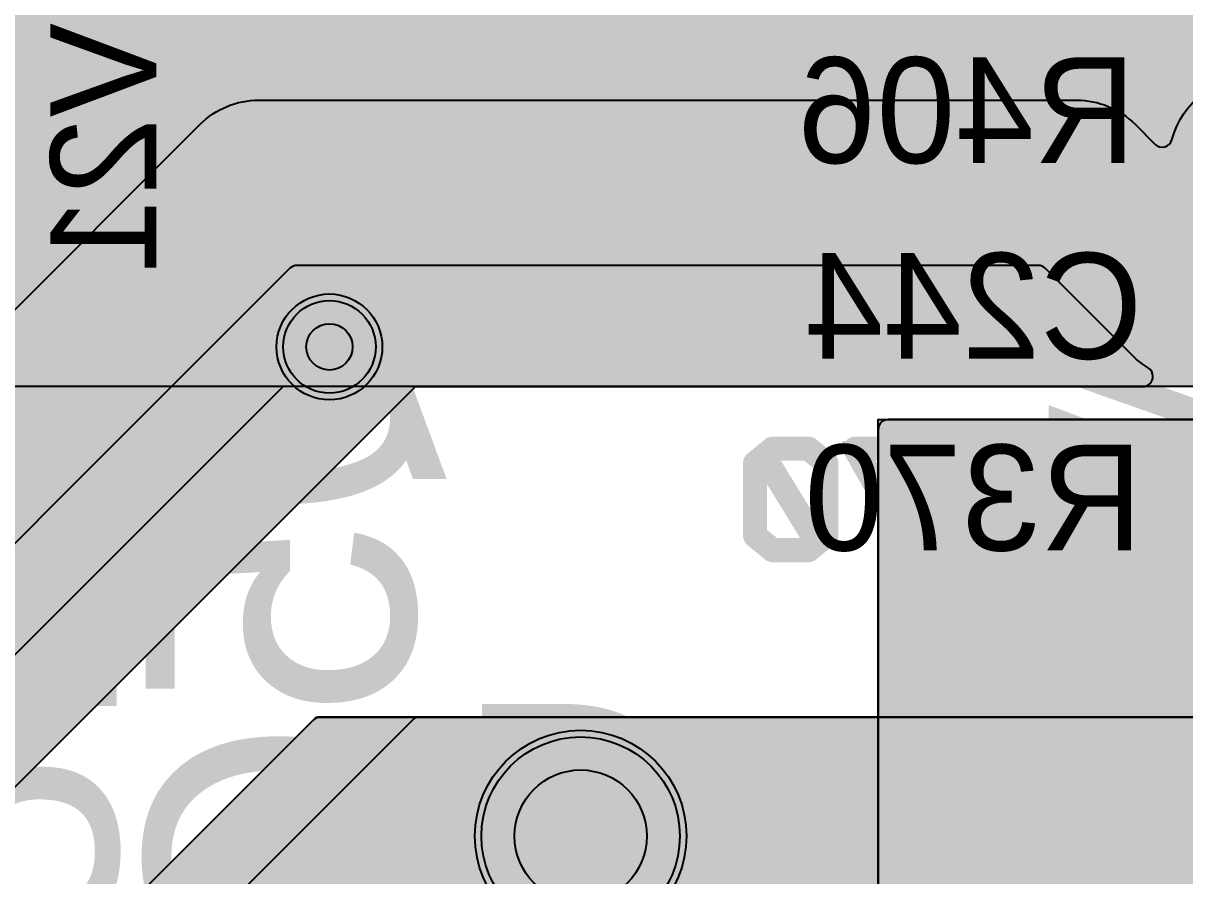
# Model space of a CAD drawing. Extents: x -28 to 199, y -61 to 255.
# Drawn here: x 71.78 to 80.57, y 54.8 to 61.25 of the extents above; entities that cross this region are included whole.
import ezdxf
from ezdxf.enums import TextEntityAlignment as Align

# ---------------------------------------------------------------- set-up
doc = ezdxf.new("R2010")
doc.units = 0
doc.header["$MEASUREMENT"] = 0
for name, color, linetype in [('ASSEMBLY_PART_NUMBERS_BTM', 191, 'CONTINUOUS'), ('DRILL_DRAWING', 21, 'CONTINUOUS'), ('GENERATED_SILKSCREEN_BTM', 255, 'CONTINUOUS'), ('PLANE_DATA_LAYER_2', 230, 'CONTINUOUS'), ('PLANE_DATA_LAYER_BOTTOM', 10, 'CONTINUOUS'), ('PLANE_DATA_LAYER_TOP', 150, 'CONTINUOUS'), ('PLANE_SHAPES_LAYER_2', 230, 'CONTINUOUS'), ('PLANE_SHAPES_LAYER_3', 81, 'CONTINUOUS'), ('PLANE_SHAPES_LAYER_BOTTOM', 10, 'CONTINUOUS'), ('PLANE_SHAPES_LAYER_TOP', 150, 'CONTINUOUS'), ('SILKSCREEN_REF_DES_BTM', 211, 'CONTINUOUS'), ('SOLDERMASK_PADS_BTM', 12, 'CONTINUOUS'), ('SOLDERMASK_PADS_TOP', 180, 'CONTINUOUS'), ('TRACES_LAYER_2', 230, 'CONTINUOUS'), ('TRACES_LAYER_BOTTOM', 10, 'CONTINUOUS'), ('VIA_HOLES_LAYER_2', 30, 'CONTINUOUS'), ('VIA_HOLES_LAYER_3', 30, 'CONTINUOUS'), ('VIA_HOLES_LAYER_BOTTOM', 30, 'CONTINUOUS'), ('VIA_HOLES_LAYER_TOP', 30, 'CONTINUOUS'), ('VIA_PADS_LAYER_2', 230, 'CONTINUOUS'), ('VIA_PADS_LAYER_3', 81, 'CONTINUOUS'), ('VIA_PADS_LAYER_BOTTOM', 10, 'CONTINUOUS'), ('VIA_PADS_LAYER_TOP', 150, 'CONTINUOUS')]:
    doc.layers.add(name, color=color, linetype=linetype)
doc.styles.add('VERIBEST_GERBER_0', font='txt')

msp = doc.modelspace()

# ---------------------------------------------------------------- hatches: boundary and pattern name
at = {"layer": 'PLANE_DATA_LAYER_2'}
for points in [[(116, 79.4238, 0.4142136), (115.9238, 79.5), (113.03156, 79.5, 0.1989134), (112.97768, 79.47768), (110.77232, 77.27232, 0.19891), (110.75, 77.21844), (110.75, 77.21844), (110.75, 73.00001, -0.4142136), (110.74999, 73), (108.3262, 73, 0.4142136), (108.25, 72.9238), (108.25, 56.00001, -0.4142136), (108.24999, 56), (74.78156, 56, 0.1989134), (74.72768, 55.97768), (69.52232, 50.77232, 0.19891), (69.5, 50.71844), (69.5, 50.71844), (69.5, 48.93396), (69.5, 48.93396, 0.668182), (69.63008, 48.88008), (75, 54.25, -0.2076843), (75, 54.25), (109.4238, 54.25, 0.4142136), (109.5, 54.3262), (109.5, 71.24999, -0.4142136), (109.50001, 71.25), (111.9238, 71.25, 0.4142136), (112, 71.3262), (112, 76.74999, -0.4142136), (112.00001, 76.75), (113.71069, 76.75, 0.4142136), (113.78689, 76.8262, 0.1691444), (113.77041, 76.87353, -0.1691458), (113.5, 77.65), (113.5, 77.65, -0.7831288), (115.85636, 78.23179, 0.7831157), (116, 78.26725)], [(83.62322, 63.9212, 0.4142136), (83.54702, 63.9974), (74.81491, 63.9974, 0.1989134), (74.76103, 63.97508), (72.83335, 62.04741, -0.1989122), (72.4798, 61.90096), (64.60182, 61.90096, 0.1989134), (64.54794, 61.87864), (63.81586, 61.14657, -0.1989122), (63.46231, 61.00012), (56.5762, 61.00012, 0.4142136), (56.5, 60.92392), (56.5, 60.8018, 0.4142136), (56.5762, 60.7256), (66.19953, 60.7256, -0.1989122), (66.64147, 60.54254), (69.8581, 57.32591, 0.414219), (69.96586, 57.32591), (73.12325, 60.48329, -0.1989122), (73.56519, 60.66635), (79.75051, 60.66635, -0.1989127), (80.19245, 60.48329), (80.34403, 60.3317, 0.5784813), (80.47158, 60.36611, -0.3448009), (81.11025, 60.84992, 0.4188415), (81.18765, 60.92611), (81.18765, 61.27803, -0.1989122), (81.31213, 61.57855), (83.6009, 63.86732, 0.19891), (83.62322, 63.9212)], [(80.3282, 58.5762, 0.2616254), (80.29165, 58.64127, -0.0596106), (80.17491, 58.73306), (79.51394, 59.39403, 0.1989148), (79.46006, 59.41635), (73.85563, 59.41635, 0.1989134), (73.80175, 59.39403), (66.17232, 51.7646, 0.19891), (66.15, 51.71072), (66.15, 51.71072), (66.15, 51.61685, -0.1989122), (65.96694, 51.17491), (65.42509, 50.63306, -0.1989122), (64.98315, 50.45), (64.88928, 50.45, 0.1989134), (64.8354, 50.42768), (63.61938, 49.21166, 0.19891), (63.59707, 49.15778), (63.59707, 49.15778), (63.59707, 34.02078), (63.59707, 34.02078, 0.19891), (63.61938, 33.96689), (63.73896, 33.84732, 0.1989134), (63.79284, 33.825), (64.81109, 33.825, 0.0658845), (64.83092, 33.82762, -0.4935667), (65.65, 33.2, -0.4935667), (64.83092, 32.57238, 0.0658845), (64.81109, 32.575), (63.5762, 32.575, 0.4142136), (63.5, 32.4988), (63.5, 31.25001, -0.4142136), (63.49999, 31.25), (56.5762, 31.25, 0.4142136), (56.5, 31.1738), (56.5, 23.8262, 0.4142136), (56.5762, 23.75), (67.1738, 23.75, 0.4142136), (67.25, 23.8262), (67.25, 51), (67.25, 51), (74.75, 58.5, -0.2076843), (74.75, 58.5), (80.252, 58.5, 0.4142136)]]:
    msp.add_hatch(color=256, dxfattribs=at).paths.add_polyline_path(points, flags=0)
at = {"layer": 'PLANE_DATA_LAYER_BOTTOM'}
msp.add_hatch(color=256, dxfattribs=at).paths.add_polyline_path([(114.0307, 50.11003, 0.2899551), (113.98709, 50.17891, -0.289956), (113.1, 51.58), (113.1, 51.58, -0.1372364), (113.32498, 52.38426, 0.1372386), (113.33605, 52.4238, 0.4142136), (113.25985, 52.5), (111.25001, 52.5, -0.4142136), (111.25, 52.50001), (111.25, 58.1738, 0.4142136), (111.1738, 58.25), (78.3262, 58.25, 0.4142136), (78.25, 58.1738), (78.25, 48.5762, 0.4142136), (78.3262, 48.5), (95.49999, 48.5, -0.4142136), (95.5, 48.49999), (95.5, 45.65312, 0.7308227), (95.63834, 45.60902, -0.2430385), (96.25, 45.925), (108.25, 45.925, -0.2430385), (108.86166, 45.60902, 0.7308227), (109, 45.65312), (109, 48.49999, -0.4142136), (109.00001, 48.5), (113.46106, 48.5, 0.4142136), (113.53726, 48.5762), (113.53726, 48.5762, 0.0932509), (113.53205, 48.60389, -0.0932537), (113.45, 49.04, -0.2538604), (113.99603, 50.04614, 0.2538612)], flags=0)
at = {"layer": 'PLANE_DATA_LAYER_TOP'}
h = msp.add_hatch(color=256, dxfattribs=at)
h.paths.add_polyline_path([(111.75, 80.8262, -0.4142136), (111.6738, 80.75), (109.25001, 80.75, 0.4142136), (109.25, 80.74999), (109.25, 74.5762, -0.4142136), (109.1738, 74.5), (106.25001, 74.5, 0.4142136), (106.25, 74.49999), (106.25, 58.5762, -0.4142136), (106.1738, 58.5), (91.261, 58.5, -0.8191893), (91.23159, 58.6465, 4.9808723), (90.76841, 58.6465, -0.8191893), (90.739, 58.5), (85.62765, 58.5, -0.7052299), (85.57945, 58.63523, 2.8060692), (84.82055, 58.63523, -0.7052299), (84.77236, 58.5), (74.73809, 58.5, -0.4142136), (74.66189, 58.5762), (74.66189, 58.5762, -0.0845268), (74.66618, 58.60142, 1.1846781), (73.5, 58.8, 0.156168), (73.61156, 58.45154, -0.1561674), (73.62573, 58.40729), (73.62573, 58.40729, -0.19891), (73.60341, 58.35341), (71.05268, 55.80268, -0.4272208), (70.94259, 55.80511, 1.0451882), (70.09489, 54.95741, -0.2104215), (70.11964, 54.9012), (70.11964, 54.9012, -0.19891), (70.09732, 54.84732), (67.84659, 52.59659, -0.3664645), (67.74846, 52.58844, 0.6098299), (66.8, 52.1, 0.156168), (66.91156, 51.75154, -0.1561674), (66.92572, 51.70729), (66.92572, 51.70729, -0.19891), (66.90341, 51.6534), (58.27232, 43.02232, -0.1989134), (58.21844, 43), (57.6512, 43, -0.4142136), (57.575, 43.0762), (57.575, 43.09092, -0.3495988), (57.63416, 43.16519, 8.8312127), (57.36584, 43.16519, -0.3496059), (57.425, 43.09092), (57.425, 43.0762, -0.4142136), (57.3488, 43), (57.25001, 43, 0.4142136), (57.25, 42.99999), (57.25, 32.00001, 0.4142136), (57.25001, 32), (62.4238, 32, -0.4142136), (62.5, 31.9238), (62.5, 21.3262, -0.4142136), (62.4238, 21.25), (54.8262, 21.25, -0.4142136), (54.75, 21.3262), (54.75, 58.24999, 0.4142136), (54.74999, 58.25), (41.0762, 58.25, -0.4142136), (41, 58.3262), (41, 64.99999, 0.4142136), (40.99999, 65), (35.5762, 65, -0.4142136), (35.5, 65.0762), (35.5, 77.6738, -0.4142136), (35.5762, 77.75), (37.9, 77.75), (41.64482, 77.75, -0.0970428), (41.67357, 77.74437, 0.1959339), (42.12643, 77.74437, -0.0970428), (42.15518, 77.75), (43.1488, 77.75, -0.4142136), (43.225, 77.6738), (43.225, 77.65908, -0.3495988), (43.16584, 77.58481, 8.8312374), (43.43416, 77.58481, -0.3495988), (43.375, 77.65908), (43.375, 77.6738, -0.4142136), (43.4512, 77.75), (48.75, 77.75), (51.46844, 77.75, -0.1989134), (51.52232, 77.72768), (53.82352, 75.42649, -0.19891), (53.84583, 75.37261), (53.84583, 75.3726, -0.444762), (53.76179, 75.29681, 0.432861), (53.10048, 74.72394, -0.6908505), (52.96525, 74.67887, 5.4695598), (53.09952, 74.27606, -0.6908543), (53.23475, 74.32113, 0.7057045), (54.3, 74.7), (54.3, 74.7, 0.0257956), (54.29681, 74.76179, -0.0257922), (54.29641, 74.76963), (54.29641, 74.76963, -0.668182), (54.42649, 74.82352), (54.47768, 74.77232, -0.19891), (54.5, 74.71844), (54.5, 74.71844), (54.5, 66.50001, 0.4142136), (54.50001, 66.5), (58.539, 66.5, -0.8191893), (58.56841, 66.3535, 4.9808723), (59.03159, 66.3535, -0.8191893), (59.061, 66.5), (64.339, 66.5, -0.8191893), (64.36841, 66.3535, 4.9808723), (64.83159, 66.3535, -0.8191893), (64.861, 66.5), (66.49999, 66.5, 0.4142136), (66.5, 66.50001), (66.5, 69.639, -0.8191787), (66.6465, 69.66841, 0.8191874), (67.8, 69.9), (67.8, 69.9, 0.8191874), (66.6465, 70.13159, -0.8191787), (66.5, 70.161), (66.5, 73.539, -0.8191787), (66.6465, 73.56841, 0.8191874), (67.8, 73.8), (67.8, 73.8, 0.8191874), (66.6465, 74.03159, -0.8191787), (66.5, 74.061), (66.5, 76.139, -0.8191787), (66.6465, 76.16841, 0.6680589), (67.75507, 76.17219, -0.6118675), (67.89029, 76.18345, 2.2763894), (68.1278, 77.0347, -0.349607), (68.03477, 77.05373), (68.01774, 77.07409, -0.1758759), (68, 77.12297), (68, 81.00637, -0.5692975), (68.11269, 81.07326, 0.3131902), (68.79324, 81.14683, -0.5611691), (68.9172, 81.10739, 1.7916597), (69.63416, 81.83481, -0.3495988), (69.575, 81.90908), (69.575, 81.9238, -0.4142136), (69.6512, 82), (70.40637, 82, -0.4142136), (70.48257, 81.9238), (70.48257, 81.9238, -0.1254871), (70.47326, 81.88731, 1.6845447), (71.52674, 81.88731, -0.1254871), (71.51743, 81.9238), (71.51743, 81.9238, -0.4142136), (71.59363, 82), (73.30637, 82, -0.4142136), (73.38257, 81.9238), (73.38257, 81.9238, -0.1254871), (73.37326, 81.88731, 1.6845447), (74.42674, 81.88731, -0.1254871), (74.41743, 81.9238), (74.41743, 81.9238, -0.4142136), (74.49363, 82), (79.20637, 82, -0.4142136), (79.28257, 81.9238), (79.28257, 81.9238, -0.1254871), (79.27326, 81.88731, 1.6845447), (80.32674, 81.88731, -0.1254871), (80.31743, 81.9238), (80.31743, 81.9238, -0.4142136), (80.39363, 82), (82.30637, 82, -0.4142136), (82.38257, 81.9238), (82.38257, 81.9238, -0.1254871), (82.37326, 81.88731, 1.6845447), (83.42674, 81.88731, -0.1254871), (83.41743, 81.9238), (83.41743, 81.9238, -0.4142136), (83.49363, 82), (84.90637, 82, -0.4142136), (84.98257, 81.9238), (84.98257, 81.9238, -0.1254871), (84.97326, 81.88731, 1.6845447), (86.02674, 81.88731, -0.1254871), (86.01743, 81.9238), (86.01743, 81.9238, -0.4142136), (86.09363, 82), (87.20637, 82, -0.4142136), (87.28257, 81.9238), (87.28257, 81.9238, -0.1254871), (87.27326, 81.88731, 1.6845447), (88.32674, 81.88731, -0.1254871), (88.31743, 81.9238), (88.31743, 81.9238, -0.4142136), (88.39363, 82), (89.50637, 82, -0.4142136), (89.58257, 81.9238), (89.58257, 81.9238, -0.1254871), (89.57326, 81.88731, 1.6845447), (90.62674, 81.88731, -0.1254871), (90.61743, 81.9238), (90.61743, 81.9238, -0.4142136), (90.69363, 82), (92.50637, 82, -0.4142136), (92.58257, 81.9238), (92.58257, 81.9238, -0.1254871), (92.57326, 81.88731, 1.6845447), (93.62674, 81.88731, -0.1254871), (93.61743, 81.9238), (93.61743, 81.9238, -0.4142136), (93.69363, 82), (95.00637, 82, -0.4142136), (95.08257, 81.9238), (95.08257, 81.9238, -0.1254871), (95.07326, 81.88731, 1.6845447), (96.12674, 81.88731, -0.1254871), (96.11743, 81.9238), (96.11743, 81.9238, -0.4142136), (96.19363, 82), (98.00637, 82, -0.4142136), (98.08257, 81.9238), (98.08257, 81.9238, -0.1254871), (98.07326, 81.88731, 1.6845447), (99.12674, 81.88731, -0.1254871), (99.11743, 81.9238), (99.11743, 81.9238, -0.4142136), (99.19363, 82), (100.99999, 82, 0.4142136), (101, 82.00001), (101, 83.50637, -0.5692975), (101.11269, 83.57326, 1.6845419), (101.11269, 84.62674, -0.5692975), (101, 84.69363), (101, 85.50637, -0.5692975), (101.11269, 85.57326, 0.7482378), (101.92674, 86.38731, -0.1254871), (101.91743, 86.4238), (101.91743, 86.4238, -0.4142136), (101.99363, 86.5), (106.49999, 86.5, 0.4142136), (106.5, 86.50001), (106.5, 87.80637, -0.5692975), (106.61269, 87.87326, 1.6845419), (106.61269, 88.92674, -0.5692975), (106.5, 88.99363), (106.5, 93.40637, -0.5692975), (106.61269, 93.47326, 0.5692943), (107.5, 94), (107.5, 94, 0.1709766), (107.36754, 94.37604, -0.6297967), (107.42692, 94.5), (108.26076, 94.5, -0.5383921), (108.3308, 94.39379, 1.5163124), (110.1692, 94.39379, -0.5383921), (110.23924, 94.5), (110.4238, 94.5, -0.4142136), (110.5, 94.4238), (110.5, 88.26472, -0.19891), (110.47768, 88.21084), (109.18828, 86.92144, -0.2121765), (109.13053, 86.89922, 0.8401992), (108.8678, 85.74675, -0.4719753), (108.9016, 85.63407, 0.1487064), (108.8, 85.3), (108.8, 85.3, 1), (110, 85.3, 0.0464115), (109.98971, 85.41067, -0.0464145), (109.9884, 85.42473), (109.9884, 85.42473, -0.4296418), (110.06859, 85.50082, 0.1388128), (110.38731, 85.57326, -0.5692975), (110.5, 85.50637), (110.5, 84.57889, -0.19891), (110.47768, 84.52501), (104.10199, 78.14932, -0.1989134), (104.04811, 78.127), (95.48072, 78.127, 0.1989122), (95.21414, 78.01658), (92.79688, 75.59932, -0.1989134), (92.743, 75.577), (88.10185, 75.577, -0.2121757), (88.0453, 75.60213, 0.6867435), (87, 75.2), (87, 75.2, 0.6867435), (88.0453, 74.79787, -0.2121757), (88.10185, 74.823), (92.93072, 74.823, 0.1989122), (93.1973, 74.93342), (95.61456, 77.35068, -0.1989134), (95.66844, 77.373), (104.23583, 77.373, 0.1989122), (104.50241, 77.48342), (110.36992, 83.35093, -0.668182), (110.5, 83.29705), (110.5, 82.00001, 0.4142136), (110.50001, 82), (111.6738, 82, -0.4142136), (111.75, 81.9238)], flags=0)
h.paths.add_polyline_path([(37.9, 75.25, -1), (39.1, 75.25, -1)], flags=0)
h.paths.add_polyline_path([(37.9, 76.75, -1), (39.1, 76.75, -1)], flags=0)
h.paths.add_polyline_path([(41.9, 62.4, -1), (43.1, 62.4, -1)], flags=0)
h.paths.add_polyline_path([(43.1, 71.9, -1), (44.3, 71.9, -1)], flags=0)
h.paths.add_polyline_path([(49.6, 62.25, -1), (50.8, 62.25, -1)], flags=0)
h.paths.add_polyline_path([(49.8, 65.3, -1), (51, 65.3, -1)], flags=0)
h.paths.add_polyline_path([(48.75, 70.75, -1), (51.75, 70.75, -1)], flags=0)
h.paths.add_polyline_path([(53.1, 65.8, -1), (54.3, 65.8, -1)], flags=0)
h.paths.add_polyline_path([(53.1, 70, -1), (54.3, 70, -1)], flags=0)
h.paths.add_polyline_path([(56.2, 52.7, -1), (57.4, 52.7, -1)], flags=0)
h.paths.add_polyline_path([(56.6, 62.5, -1), (57.8, 62.5, -1)], flags=0)
h.paths.add_polyline_path([(57.45, 25.95, -1), (58.65, 25.95, -1)], flags=0)
h.paths.add_polyline_path([(58.25, 47.25, -1), (61.25, 47.25, -1)], flags=0)
h.paths.add_polyline_path([(60.1, 63.5, -1), (61.3, 63.5, -1)], flags=0)
h.paths.add_polyline_path([(61.9, 53.8, -1), (63.1, 53.8, -1)], flags=0)
h.paths.add_polyline_path([(64, 52, -1), (65.2, 52, -1)], flags=0)
h.paths.add_polyline_path([(65.1, 61.5, -1), (66.3, 61.5, -1)], flags=0)
h.paths.add_polyline_path([(65.3, 63.9, -1), (66.5, 63.9, -1)], flags=0)
h.paths.add_polyline_path([(66.6, 65.8, -1), (67.8, 65.8, -1)], flags=0)
h.paths.add_polyline_path([(67.4, 67.9, -1), (68.6, 67.9, -1)], flags=0)
h.paths.add_polyline_path([(70.9, 76.6, -1), (72.1, 76.6, -1)], flags=0)
h.paths.add_polyline_path([(71.8, 71.2, -1), (73, 71.2, -1)], flags=0)
h.paths.add_polyline_path([(71.95, 78.1, -1), (73.15, 78.1, -1)], flags=0)
h.paths.add_polyline_path([(73.6, 61.7, -1), (74.8, 61.7, -1)], flags=0)
h.paths.add_polyline_path([(74.7, 75.2, -1), (75.9, 75.2, -1)], flags=0)
h.paths.add_polyline_path([(77, 79.1, -1), (78.2, 79.1, -1)], flags=0)
h.paths.add_polyline_path([(80.4, 70.75, -1), (81.6, 70.75, -1)], flags=0)
h.paths.add_polyline_path([(81.71198, 59.85095, 3.1171003), (81.71198, 60.54905, -0.5142243), (81.58802, 60.54905, 3.1171003), (81.58802, 59.85095, -0.5142243)], flags=0)
h.paths.add_polyline_path([(83.1, 71.1, -1), (84.3, 71.1, -1)], flags=0)
h.paths.add_polyline_path([(83.4, 76.65, -1), (84.6, 76.65, -1)], flags=0)
h.paths.add_polyline_path([(84.9, 67.75, -1), (86.1, 67.75, -1)], flags=0)
h.paths.add_polyline_path([(85.1, 69.85, -1), (86.3, 69.85, -1)], flags=0)
h.paths.add_polyline_path([(86, 71.4, -1), (87.2, 71.4, -1)], flags=0)
h.paths.add_polyline_path([(87.22661, 78.22398, -0.5393332), (87.18259, 78.34348, 2.6149685), (86.3985, 78.18125, -0.2671723), (86.43641, 78.11538), (86.43641, 78.11537, -0.237883), (86.40551, 78.0541, 4.5507142)], flags=0)
h.paths.add_polyline_path([(86.9, 73.6, -1), (88.1, 73.6, -1)], flags=0)
h.paths.add_polyline_path([(87.1, 61.4, -1), (88.3, 61.4, -1)], flags=0)
h.paths.add_polyline_path([(88.6, 66.35, -1), (89.8, 66.35, -1)], flags=0)
h.paths.add_polyline_path([(88.6, 70.95, -1), (89.8, 70.95, -1)], flags=0)
h.paths.add_polyline_path([(90.2, 62.4, -1), (91.4, 62.4, -1)], flags=0)
h.paths.add_polyline_path([(91.9, 67.8, -1), (93.1, 67.8, -1)], flags=0)
h.paths.add_polyline_path([(93.1, 60.2, -1), (94.3, 60.2, -1)], flags=0)
h.paths.add_polyline_path([(93.5, 68.4, -1), (94.7, 68.4, -1)], flags=0)
h.paths.add_polyline_path([(94.6, 75.3, -1), (95.8, 75.3, -1)], flags=0)
h.paths.add_polyline_path([(94.7, 65.5, -1), (95.9, 65.5, -1)], flags=0)
h.paths.add_polyline_path([(95.5, 72.6, -1), (96.7, 72.6, -1)], flags=0)
h.paths.add_polyline_path([(96.1, 61.5, -1), (97.3, 61.5, -1)], flags=0)
h.paths.add_polyline_path([(96.3, 69.8, -1), (97.5, 69.8, -1)], flags=0)
h.paths.add_polyline_path([(96.3, 76.3, -1), (97.5, 76.3, -1)], flags=0)
h.paths.add_polyline_path([(98.2, 80.2, -1), (99.4, 80.2, -1)], flags=0)
h.paths.add_polyline_path([(98.9, 72.3, -1), (100.1, 72.3, -1)], flags=0)
h.paths.add_polyline_path([(100.1, 74.7, -1), (101.3, 74.7, -1)], flags=0)
h.paths.add_polyline_path([(101.16593, 65.5016, 0.5998704), (102.1, 66), (102.1, 66, 0.8187209), (100.94675, 66.2322, -0.4719694), (100.83407, 66.1984, 0.5430763), (99.90878, 65.80225, -0.6512916), (99.77355, 65.76844, 0.7140537), (98.7, 65.4), (98.7, 65.4, 0.9178441), (99.89122, 65.29775, -0.6512879), (100.02645, 65.33156, 0.5735582), (101.05325, 65.4678, -0.4719694)], flags=0)
h.paths.add_polyline_path([(100.9, 79.2, -1), (102.1, 79.2, -1)], flags=0)
h.paths.add_polyline_path([(103.4, 85.5, -1), (104.6, 85.5, -1)], flags=0)
h.paths.add_polyline_path([(103.6, 79.7, -1), (104.8, 79.7, -1)], flags=0)
h.paths.add_polyline_path([(104.8, 71.9, -1), (106, 71.9, -1)], flags=0)
h.paths.add_polyline_path([(105.6, 81.8, -1), (106.8, 81.8, -1)], flags=0)
h.paths.add_polyline_path([(107.5, 83.9, -1), (108.7, 83.9, -1)], flags=0)
h.paths.add_polyline_path([(108.25, 91, -1), (110.25, 91, -1)], flags=0)
msp.add_hatch(color=256, dxfattribs=at).paths.add_polyline_path([(116, 79.4238, 0.4142136), (115.9238, 79.5), (113.03156, 79.5, 0.1989134), (112.97768, 79.47768), (110.77232, 77.27232, 0.19891), (110.75, 77.21844), (110.75, 77.21844), (110.75, 73.00001, -0.4142136), (110.74999, 73), (108.3262, 73, 0.4142136), (108.25, 72.9238), (108.25, 56.00001, -0.4142136), (108.24999, 56), (74.03156, 56, 0.1989134), (73.97768, 55.97768), (59.02232, 41.02232, 0.19891), (59, 40.96844), (59, 40.96844), (59, 33.5762, 0.4142136), (59.0762, 33.5), (61.1738, 33.5, 0.4142136), (61.25, 33.5762), (61.25, 40.5), (61.25, 40.5), (75, 54.25, -0.2076843), (75, 54.25), (109.4238, 54.25, 0.4142136), (109.5, 54.3262), (109.5, 71.24999, -0.4142136), (109.50001, 71.25), (111.9238, 71.25, 0.4142136), (112, 71.3262), (112, 76.74999, -0.4142136), (112.00001, 76.75), (113.71069, 76.75, 0.4142136), (113.78689, 76.8262, 0.1691444), (113.77041, 76.87353, -0.1691458), (113.5, 77.65), (113.5, 77.65, -0.7831288), (115.85636, 78.23179, 0.7831157), (116, 78.26725)], flags=0)
at = {"layer": 'PLANE_SHAPES_LAYER_2'}
for points in [[(111.75, 80.75), (110, 80.75), (110, 74), (106.25, 74), (106.25, 58.5), (74.75, 58.5), (67.25, 51), (67.25, 23.75), (56.5, 23.75), (56.5, 31.25), (63.5, 31.25), (63.5, 41.5), (56.5, 41.5), (56.5, 61), (40.75, 61), (40.75, 64.75), (37.25, 64.75), (37.25, 74.5), (35.25, 74.5), (35.25, 78.75), (50.5, 78.75), (54.5, 74.75), (54.5, 66.5), (66.5, 66.5), (66.5, 77), (68, 77), (68, 82), (101, 82), (101, 86.5), (106.5, 86.5), (106.5, 94.5), (110.5, 94.5), (110.5, 82), (111.75, 82)], [(108.25, 54.25), (75, 54.25), (69.5, 48.75), (69.5, 50.75), (74.75, 56), (108.25, 56)]]:
    msp.add_hatch(color=256, dxfattribs=at).paths.add_polyline_path(points, flags=0)
at = {"layer": 'PLANE_SHAPES_LAYER_3'}
msp.add_hatch(color=256, dxfattribs=at).paths.add_polyline_path([(111.75, 80.75), (110, 80.75), (110, 74), (106.25, 74), (106.25, 58.5), (74.75, 58.5), (67.25, 51), (67.25, 23.75), (56.5, 23.75), (56.5, 31.25), (63.5, 31.25), (63.5, 41.5), (56.5, 41.5), (56.5, 61), (40.75, 61), (40.75, 64.75), (37.25, 64.75), (37.25, 74.5), (35.25, 74.5), (35.25, 78.75), (50.5, 78.75), (54.5, 74.75), (54.5, 66.5), (66.5, 66.5), (66.5, 77), (68, 77), (68, 82), (101, 82), (101, 86.5), (106.5, 86.5), (106.5, 94.5), (110.5, 94.5), (110.5, 82), (111.75, 82)], flags=0)
at = {"layer": 'PLANE_SHAPES_LAYER_BOTTOM'}
msp.add_hatch(color=256, dxfattribs=at).paths.add_polyline_path([(115.5, 48.5), (109, 48.5), (109, 39), (95.5, 39), (95.5, 48.5), (78.25, 48.5), (78.25, 58.25), (111.25, 58.25), (111.25, 52.5), (115.5, 52.5)], flags=0)
at = {"layer": 'PLANE_SHAPES_LAYER_TOP'}
for points in [[(111.75, 80.75), (109.25, 80.75), (109.25, 74.5), (106.25, 74.5), (106.25, 58.5), (59.5, 58.5), (59.5, 44.25), (58.25, 43), (54.75, 43), (54.75, 58.25), (41, 58.25), (41, 65), (35.5, 65), (35.5, 77.75), (51.5, 77.75), (54.5, 74.75), (54.5, 66.5), (66.5, 66.5), (66.5, 77), (68, 77), (68, 82), (101, 82), (101, 86.5), (106.5, 86.5), (106.5, 94.5), (110.5, 94.5), (110.5, 82), (111.75, 82)], [(59.5, 44.25), (73.75, 58.5), (59.5, 58.5)], [(108.25, 54.25), (75, 54.25), (61.25, 40.5), (61.25, 33.5), (59, 33.5), (59, 41), (74, 56), (108.25, 56)]]:
    msp.add_hatch(color=256, dxfattribs=at).paths.add_polyline_path(points, flags=0)
at = {"layer": 'VIA_HOLES_LAYER_2'}
h = msp.add_hatch(color=256, dxfattribs=at)
edge = h.paths.add_edge_path()
edge.add_arc((74.1, 58.8), 0.175, 0, 360)
h = msp.add_hatch(color=256, dxfattribs=at)
edge = h.paths.add_edge_path()
edge.add_arc((76, 55.1), 0.5, 0, 360)
at = {"layer": 'VIA_HOLES_LAYER_3'}
h = msp.add_hatch(color=256, dxfattribs=at)
edge = h.paths.add_edge_path()
edge.add_arc((74.1, 58.8), 0.175, 0, 360)
h = msp.add_hatch(color=256, dxfattribs=at)
edge = h.paths.add_edge_path()
edge.add_arc((76, 55.1), 0.5, 0, 360)
at = {"layer": 'VIA_HOLES_LAYER_BOTTOM'}
h = msp.add_hatch(color=256, dxfattribs=at)
edge = h.paths.add_edge_path()
edge.add_arc((74.1, 58.8), 0.175, 0, 360)
h = msp.add_hatch(color=256, dxfattribs=at)
edge = h.paths.add_edge_path()
edge.add_arc((76, 55.1), 0.5, 0, 360)
at = {"layer": 'VIA_HOLES_LAYER_TOP'}
h = msp.add_hatch(color=256, dxfattribs=at)
edge = h.paths.add_edge_path()
edge.add_arc((74.1, 58.8), 0.175, 0, 360)
h = msp.add_hatch(color=256, dxfattribs=at)
edge = h.paths.add_edge_path()
edge.add_arc((76, 55.1), 0.5, 0, 360)

# ---------------------------------------------------------------- linework, layer by layer
at = {"layer": 'GENERATED_SILKSCREEN_BTM', "const_width": 0.15}
for points in [[(72.7868, 60.822), (72.7868, 60.8444), (72.786, 60.8492), (72.7836, 60.8532), (72.7804, 60.8572), (72.7756, 60.8588), (72.0084, 61.1188), (72.002, 61.1188), (71.9972, 61.1164), (71.9932, 61.1124), (71.99, 61.1068), (71.9892, 61.1012), (71.99, 61.0956), (71.9924, 61.0908), (71.998, 61.0876), (72.7524, 60.834), (71.998, 60.5788), (71.9924, 60.5756), (71.99, 60.5708), (71.9892, 60.5652), (71.99, 60.5596), (71.9932, 60.554), (71.9972, 60.55), (72.002, 60.5484), (72.0084, 60.5492), (72.7756, 60.8076), (72.7804, 60.81), (72.7836, 60.814), (72.786, 60.818), (72.7868, 60.822)], [(77.3928, 60.9732), (77.2584, 60.8636), (77.2552, 60.8596), (77.2536, 60.8532), (77.2544, 60.8484), (77.256, 60.8444), (77.2584, 60.8412), (77.2624, 60.838), (77.2664, 60.8356), (77.2704, 60.8348), (77.2744, 60.8348), (77.2776, 60.8372), (77.4088, 60.9436), (77.668, 60.9436), (77.7912, 60.8428), (77.7912, 60.5556), (77.6824, 60.6444), (77.6792, 60.6452), (77.6776, 60.646), (77.6768, 60.646), (77.6768, 60.6468), (77.6728, 60.6476), (77.4032, 60.6476), (77.4, 60.6468), (77.4, 60.646), (77.3984, 60.646), (77.396, 60.6452), (77.3936, 60.6444), (77.2584, 60.5356), (77.2576, 60.5332), (77.256, 60.5324), (77.2552, 60.5316), (77.2552, 60.53), (77.2536, 60.5244), (77.2528, 60.522), (77.2528, 60.302), (77.2536, 60.298), (77.2552, 60.2948), (77.256, 60.2916), (77.2584, 60.2892), (77.3928, 60.1796), (77.3968, 60.178), (77.3976, 60.1772), (77.4, 60.1772), (77.4008, 60.1764), (77.4016, 60.1764), (77.4032, 60.1764), (77.6728, 60.1764), (77.676, 60.1772), (77.6792, 60.178), (77.6824, 60.1796), (77.8168, 60.2892), (77.8192, 60.2908), (77.82, 60.2916), (77.8216, 60.294), (77.8232, 60.2996), (77.824, 60.302), (77.824, 60.8508), (77.8232, 60.8548), (77.8216, 60.858), (77.82, 60.8596), (77.8192, 60.8612), (77.8168, 60.8636), (77.6824, 60.9732), (77.6792, 60.974), (77.6776, 60.9748), (77.676, 60.9756), (77.6728, 60.9764), (77.4032, 60.9764), (77.4, 60.9756), (77.3984, 60.9748), (77.396, 60.974), (77.3928, 60.9732)], [(78.5728, 60.8636), (78.4384, 60.9732), (78.4352, 60.974), (78.4336, 60.9748), (78.432, 60.9756), (78.4288, 60.9764), (78.1592, 60.9764), (78.156, 60.9756), (78.1544, 60.9748), (78.152, 60.974), (78.1488, 60.9732), (78.0144, 60.8636), (78.012, 60.8596), (78.0112, 60.8564), (78.0096, 60.854), (78.0088, 60.8508), (78.0088, 60.302), (78.0096, 60.2996), (78.0112, 60.294), (78.012, 60.2924), (78.0144, 60.2892), (78.1488, 60.1796), (78.152, 60.1788), (78.1544, 60.178), (78.1552, 60.1772), (78.1568, 60.1764), (78.1592, 60.1764), (78.4288, 60.1764), (78.432, 60.1772), (78.4352, 60.178), (78.4384, 60.1796), (78.5728, 60.2892), (78.5752, 60.2908), (78.576, 60.2916), (78.5776, 60.294), (78.5792, 60.2996), (78.58, 60.302), (78.58, 60.8508), (78.5792, 60.854), (78.5776, 60.8564), (78.5768, 60.8596), (78.5728, 60.8636)], [(79.2808, 60.4676), (78.8504, 60.8964), (78.8504, 60.4676), (79.2808, 60.4676)], [(79.5256, 60.6724), (79.5232, 60.674), (79.5224, 60.678), (79.5208, 60.682), (79.52, 60.686), (79.52, 60.8508), (79.5208, 60.8548), (79.5224, 60.8572), (79.5224, 60.8596), (79.5232, 60.8604), (79.5248, 60.8612), (79.5256, 60.8628), (79.6616, 60.9732), (79.6656, 60.9748), (79.6688, 60.9756), (79.672, 60.9764), (80.0752, 60.9764), (80.0824, 60.9748), (80.0872, 60.9708), (80.0912, 60.966), (80.0928, 60.9604), (80.0928, 60.1924), (80.0912, 60.186), (80.0872, 60.182), (80.0824, 60.1796), (80.0768, 60.1788), (80.0704, 60.1796), (80.0648, 60.182), (80.0608, 60.186), (80.0592, 60.1924), (80.0592, 60.5604), (79.6832, 60.5604), (79.552, 60.1876), (79.5488, 60.182), (79.5432, 60.1788), (79.5376, 60.178), (79.532, 60.1796), (79.5272, 60.182), (79.5232, 60.186), (79.5216, 60.1916), (79.5224, 60.198), (79.6536, 60.5708), (79.5256, 60.6724)], [(78.4744, 60.2492), (78.424, 60.2092), (78.1656, 60.2092), (78.0408, 60.31), (78.0408, 60.8428), (78.088, 60.8804), (78.4744, 60.2492)], [(78.5472, 60.8428), (78.5472, 60.31), (78.5, 60.27), (78.1128, 60.9012), (78.1656, 60.9436), (78.424, 60.9436), (78.5472, 60.8428)], [(78.8504, 60.1924), (78.8496, 60.186), (78.8456, 60.182), (78.84, 60.1796), (78.8344, 60.1788), (78.8288, 60.1796), (78.824, 60.182), (78.82, 60.186), (78.8184, 60.1924), (78.8184, 60.4348), (78.7808, 60.4348), (78.7752, 60.4364), (78.7704, 60.4396), (78.768, 60.4452), (78.7672, 60.4508), (78.768, 60.4572), (78.7704, 60.4628), (78.7752, 60.4668), (78.7808, 60.4676), (78.8184, 60.4676), (78.8184, 60.938), (78.8192, 60.942), (78.8216, 60.9452), (78.8248, 60.9484), (78.8288, 60.9508), (78.8336, 60.9524), (78.8384, 60.9532), (78.8424, 60.9524), (78.8464, 60.9492), (79.332, 60.4636), (79.3352, 60.4588), (79.3368, 60.454), (79.336, 60.4492), (79.3328, 60.4436), (79.3312, 60.4396), (79.328, 60.4372), (79.3248, 60.4356), (79.3208, 60.4348), (78.8504, 60.4348), (78.8504, 60.1924)], [(80.0592, 60.9436), (79.6768, 60.9436), (79.552, 60.8428), (79.552, 60.694), (79.6768, 60.5924), (80.0592, 60.5924), (80.0592, 60.9436)], [(77.7912, 60.514), (77.7912, 60.31), (77.668, 60.2092), (77.4096, 60.2092), (77.2848, 60.31), (77.2848, 60.514), (77.4096, 60.6156), (77.668, 60.6156), (77.7912, 60.514)], [(71.99, 59.9548), (72.0996, 59.8204), (72.1036, 59.818), (72.1068, 59.8172), (72.1092, 59.8156), (72.1124, 59.8148), (72.222, 59.8148), (72.2244, 59.8156), (72.23, 59.8172), (72.234, 59.818), (72.2356, 59.8204), (72.6684, 60.3532), (72.754, 60.3532), (72.754, 59.8308), (72.7556, 59.8252), (72.7588, 59.8204), (72.7644, 59.818), (72.7708, 59.8172), (72.7764, 59.818), (72.782, 59.8204), (72.7852, 59.8252), (72.7868, 59.8308), (72.7868, 60.37), (72.7852, 60.3764), (72.7812, 60.3804), (72.7772, 60.3844), (72.7708, 60.386), (72.6612, 60.386), (72.6588, 60.3852), (72.6532, 60.3836), (72.6508, 60.382), (72.6492, 60.3804), (72.6476, 60.3788), (72.214, 59.8468), (72.1204, 59.8468), (72.0196, 59.9716), (72.0196, 60.23), (72.126, 60.3604), (72.1276, 60.366), (72.1268, 60.3708), (72.1244, 60.3764), (72.1196, 60.3796), (72.1148, 60.3828), (72.1092, 60.3836), (72.1036, 60.3828), (72.0996, 60.3788), (71.99, 60.2444), (71.9892, 60.2412), (71.9884, 60.2388), (71.9876, 60.238), (71.9868, 60.2348), (71.9868, 59.9652), (71.9876, 59.962), (71.9876, 59.9612), (71.9884, 59.9604), (71.9892, 59.958), (71.99, 59.9548)], [(72.754, 59.5148), (72.7556, 59.5212), (72.7588, 59.5244), (72.7644, 59.5268), (72.7708, 59.5276), (72.7764, 59.5268), (72.782, 59.5244), (72.786, 59.5212), (72.7868, 59.5148), (72.7868, 59.2028), (72.786, 59.1972), (72.782, 59.1924), (72.7764, 59.19), (72.7708, 59.1892), (72.7644, 59.19), (72.7588, 59.1924), (72.7556, 59.1972), (72.754, 59.2028), (72.754, 59.3436), (72.0028, 59.3436), (71.9972, 59.3444), (71.9932, 59.3468), (71.9908, 59.3508), (71.99, 59.3564), (71.9892, 59.3604), (71.9892, 59.3644), (71.9908, 59.3676), (71.994, 59.3708), (72.2132, 59.5268), (72.2188, 59.5292), (72.2244, 59.5292), (72.2292, 59.5268), (72.2332, 59.5228), (72.2364, 59.518), (72.238, 59.5124), (72.238, 59.5092), (72.2364, 59.5068), (72.2348, 59.5044), (72.2324, 59.5028), (72.0532, 59.3748), (72.754, 59.3748), (72.754, 59.5148)], [(77.8204, 58.9876), (77.39, 59.4164), (77.39, 58.9876), (77.8204, 58.9876)], [(78.5764, 58.9876), (78.146, 59.4164), (78.146, 58.9876), (78.5764, 58.9876)], [(78.9564, 59.4932), (78.822, 59.3836), (78.8196, 59.3796), (78.8188, 59.3764), (78.8172, 59.374), (78.8164, 59.3708), (78.8164, 59.2612), (78.8172, 59.258), (78.8188, 59.2532), (78.8196, 59.2492), (78.822, 59.2476), (79.3548, 58.8148), (79.3548, 58.7292), (78.8324, 58.7292), (78.8268, 58.7276), (78.822, 58.7244), (78.8196, 58.7188), (78.8188, 58.7124), (78.8196, 58.7068), (78.822, 58.7012), (78.8268, 58.698), (78.8324, 58.6964), (79.3716, 58.6964), (79.378, 58.698), (79.382, 58.702), (79.386, 58.706), (79.3876, 58.7124), (79.3876, 58.822), (79.3868, 58.8244), (79.3852, 58.83), (79.3836, 58.8324), (79.3828, 58.834), (79.3804, 58.8356), (78.8484, 59.2692), (78.8484, 59.3628), (78.9732, 59.4636), (79.2316, 59.4636), (79.362, 59.3572), (79.3676, 59.3556), (79.3732, 59.3564), (79.378, 59.3588), (79.382, 59.3636), (79.3844, 59.3684), (79.3852, 59.374), (79.3844, 59.3796), (79.3828, 59.382), (79.3804, 59.3836), (79.246, 59.4932), (79.2428, 59.494), (79.2412, 59.4948), (79.2396, 59.4956), (79.2364, 59.4964), (78.9668, 59.4964), (78.9636, 59.4956), (78.962, 59.4948), (78.9596, 59.494), (78.9564, 59.4932)], [(80.0004, 58.6996), (80.1348, 58.8092), (80.1388, 58.8116), (80.1396, 58.8148), (80.1412, 58.818), (80.142, 58.822), (80.142, 59.3708), (80.1412, 59.3748), (80.1396, 59.378), (80.138, 59.3796), (80.1372, 59.3812), (80.1356, 59.3836), (80.0004, 59.4932), (79.998, 59.494), (79.9956, 59.4948), (79.9948, 59.4956), (79.9916, 59.4964), (79.722, 59.4964), (79.718, 59.4956), (79.7164, 59.4948), (79.714, 59.494), (79.7116, 59.4932), (79.5764, 59.3836), (79.5732, 59.3796), (79.5716, 59.3732), (79.5724, 59.3684), (79.574, 59.3644), (79.5764, 59.3612), (79.5804, 59.358), (79.5844, 59.3556), (79.5884, 59.3548), (79.5924, 59.3548), (79.5956, 59.3572), (79.7276, 59.4636), (79.986, 59.4636), (80.1092, 59.3628), (80.1092, 58.83), (79.986, 58.7292), (79.7276, 58.7292), (79.5956, 58.8356), (79.5924, 58.8372), (79.5884, 58.838), (79.5844, 58.8372), (79.5804, 58.8348), (79.5764, 58.8316), (79.574, 58.8276), (79.5724, 58.8228), (79.5716, 58.818), (79.5732, 58.8132), (79.5764, 58.8092), (79.7116, 58.6996), (79.7148, 58.698), (79.7156, 58.6972), (79.718, 58.6972), (79.7188, 58.6964), (79.7196, 58.6964), (79.722, 58.6964), (79.9916, 58.6964), (79.9948, 58.6972), (79.998, 58.698), (80.0004, 58.6996)], [(77.39, 58.7124), (77.3892, 58.706), (77.3852, 58.702), (77.3796, 58.6996), (77.374, 58.6988), (77.3684, 58.6996), (77.3636, 58.702), (77.3596, 58.706), (77.358, 58.7124), (77.358, 58.9548), (77.3204, 58.9548), (77.3148, 58.9564), (77.31, 58.9596), (77.3076, 58.9652), (77.3068, 58.9708), (77.3076, 58.9772), (77.31, 58.9828), (77.3148, 58.9868), (77.3204, 58.9876), (77.358, 58.9876), (77.358, 59.458), (77.3588, 59.462), (77.3612, 59.4652), (77.3644, 59.4684), (77.3684, 59.4708), (77.3732, 59.4724), (77.378, 59.4732), (77.382, 59.4724), (77.386, 59.4692), (77.8716, 58.9836), (77.8748, 58.9788), (77.8764, 58.974), (77.8756, 58.9692), (77.8724, 58.9636), (77.8708, 58.9596), (77.8676, 58.9572), (77.8644, 58.9556), (77.8604, 58.9548), (77.39, 58.9548), (77.39, 58.7124)], [(78.146, 58.7124), (78.1452, 58.706), (78.1412, 58.702), (78.1356, 58.6996), (78.13, 58.6988), (78.1244, 58.6996), (78.1196, 58.702), (78.1156, 58.706), (78.114, 58.7124), (78.114, 58.9548), (78.0764, 58.9548), (78.0708, 58.9564), (78.066, 58.9596), (78.0636, 58.9652), (78.0628, 58.9708), (78.0636, 58.9772), (78.066, 58.9828), (78.0708, 58.9868), (78.0764, 58.9876), (78.114, 58.9876), (78.114, 59.458), (78.1148, 59.462), (78.1172, 59.4652), (78.1204, 59.4684), (78.1244, 59.4708), (78.1292, 59.4724), (78.134, 59.4732), (78.138, 59.4724), (78.142, 59.4692), (78.6276, 58.9836), (78.6308, 58.9788), (78.6324, 58.974), (78.6316, 58.9692), (78.6284, 58.9636), (78.6268, 58.9596), (78.6236, 58.9572), (78.6204, 58.9556), (78.6164, 58.9548), (78.146, 58.9548), (78.146, 58.7124)], [(77.8668, 57.9336), (77.7324, 58.0432), (77.7292, 58.044), (77.7276, 58.0448), (77.726, 58.0456), (77.7228, 58.0464), (77.4532, 58.0464), (77.45, 58.0456), (77.4484, 58.0448), (77.446, 58.044), (77.4428, 58.0432), (77.3084, 57.9336), (77.306, 57.9296), (77.3052, 57.9264), (77.3036, 57.924), (77.3028, 57.9208), (77.3028, 57.372), (77.3036, 57.3696), (77.3052, 57.364), (77.306, 57.3624), (77.3084, 57.3592), (77.4428, 57.2496), (77.446, 57.2488), (77.4484, 57.248), (77.4492, 57.2472), (77.4508, 57.2464), (77.4532, 57.2464), (77.7228, 57.2464), (77.726, 57.2472), (77.7292, 57.248), (77.7324, 57.2496), (77.8668, 57.3592), (77.8692, 57.3608), (77.87, 57.3616), (77.8716, 57.364), (77.8732, 57.3696), (77.874, 57.372), (77.874, 57.9208), (77.8732, 57.924), (77.8716, 57.9264), (77.8708, 57.9296), (77.8668, 57.9336)], [(77.7684, 57.3192), (77.718, 57.2792), (77.4596, 57.2792), (77.3348, 57.38), (77.3348, 57.9128), (77.382, 57.9504), (77.7684, 57.3192)], [(77.8412, 57.9128), (77.8412, 57.38), (77.794, 57.34), (77.4068, 57.9712), (77.4596, 58.0136), (77.718, 58.0136), (77.8412, 57.9128)], [(78.5196, 57.2704), (78.5212, 57.2648), (78.5204, 57.2592), (78.5172, 57.2544), (78.5124, 57.2512), (78.5068, 57.2496), (78.5012, 57.2488), (78.4964, 57.2504), (78.4924, 57.2552), (78.0612, 58.0224), (78.0596, 58.0264), (78.0596, 58.0296), (78.0596, 58.0328), (78.0612, 58.036), (78.0636, 58.0408), (78.0668, 58.044), (78.0708, 58.0456), (78.0748, 58.0464), (78.6148, 58.0464), (78.6204, 58.0448), (78.6252, 58.0408), (78.6276, 58.036), (78.6284, 58.0296), (78.6276, 58.024), (78.6252, 58.0184), (78.6204, 58.0144), (78.6148, 58.0136), (78.102, 58.0136), (78.5196, 57.2704)], [(79.2444, 57.2496), (79.3796, 57.3592), (79.382, 57.3608), (79.3836, 57.3632), (79.3844, 57.3656), (79.3844, 57.368), (79.3836, 57.3736), (79.3804, 57.3792), (79.3764, 57.3832), (79.3716, 57.3864), (79.366, 57.3872), (79.3604, 57.3856), (79.23, 57.2792), (78.9716, 57.2792), (78.8468, 57.38), (78.8468, 57.5288), (78.97, 57.6304), (79.1028, 57.6304), (79.1092, 57.632), (79.1132, 57.6352), (79.1156, 57.6408), (79.1164, 57.6464), (79.1156, 57.652), (79.1132, 57.6568), (79.1092, 57.6608), (79.1028, 57.6624), (78.97, 57.6624), (78.8468, 57.764), (78.8468, 57.9128), (78.9716, 58.0136), (79.23, 58.0136), (79.3604, 57.9072), (79.366, 57.9056), (79.3716, 57.9064), (79.3764, 57.9088), (79.3804, 57.9136), (79.3836, 57.9184), (79.3844, 57.924), (79.3844, 57.9272), (79.3836, 57.9296), (79.382, 57.932), (79.3796, 57.9336), (79.2444, 58.0432), (79.242, 58.044), (79.2396, 58.0448), (79.2388, 58.0456), (79.2356, 58.0464), (78.966, 58.0464), (78.962, 58.0456), (78.9604, 58.0448), (78.9588, 58.044), (78.9556, 58.0432), (78.8204, 57.9336), (78.818, 57.9296), (78.8172, 57.9264), (78.8156, 57.924), (78.8148, 57.9208), (78.8148, 57.756), (78.8156, 57.7536), (78.8172, 57.748), (78.818, 57.744), (78.8204, 57.7424), (78.938, 57.6464), (78.8204, 57.5504), (78.8196, 57.5488), (78.818, 57.5472), (78.8172, 57.5464), (78.8172, 57.5448), (78.8156, 57.5392), (78.8148, 57.5368), (78.8148, 57.372), (78.8156, 57.368), (78.8172, 57.3648), (78.818, 57.3616), (78.8204, 57.3592), (78.9556, 57.2496), (78.9588, 57.248), (78.9596, 57.2472), (78.962, 57.2472), (78.9628, 57.2464), (78.9636, 57.2464), (78.966, 57.2464), (79.2356, 57.2464), (79.2388, 57.2472), (79.242, 57.248), (79.2444, 57.2496)], [(79.5756, 57.7424), (79.5732, 57.744), (79.5724, 57.748), (79.5708, 57.752), (79.57, 57.756), (79.57, 57.9208), (79.5708, 57.9248), (79.5724, 57.9272), (79.5724, 57.9296), (79.5732, 57.9304), (79.5748, 57.9312), (79.5756, 57.9328), (79.7116, 58.0432), (79.7156, 58.0448), (79.7188, 58.0456), (79.722, 58.0464), (80.1252, 58.0464), (80.1324, 58.0448), (80.1372, 58.0408), (80.1412, 58.036), (80.1428, 58.0304), (80.1428, 57.2624), (80.1412, 57.256), (80.1372, 57.252), (80.1324, 57.2496), (80.1268, 57.2488), (80.1204, 57.2496), (80.1148, 57.252), (80.1108, 57.256), (80.1092, 57.2624), (80.1092, 57.6304), (79.7332, 57.6304), (79.602, 57.2576), (79.5988, 57.252), (79.5932, 57.2488), (79.5876, 57.248), (79.582, 57.2496), (79.5772, 57.252), (79.5732, 57.256), (79.5716, 57.2616), (79.5724, 57.268), (79.7036, 57.6408), (79.5756, 57.7424)], [(80.1092, 58.0136), (79.7268, 58.0136), (79.602, 57.9128), (79.602, 57.764), (79.7268, 57.6624), (80.1092, 57.6624), (80.1092, 58.0136)]]:
    msp.add_lwpolyline(points, dxfattribs=at)
at = {"layer": 'PLANE_DATA_LAYER_2'}
for points in [[(110.74999, 73), (108.3262, 73, 0.4142136), (108.25, 72.9238), (108.25, 56.00001, -0.4142136), (108.24999, 56), (74.78156, 56, 0.1989134), (74.72768, 55.97768), (69.52232, 50.77232, 0.19891)], [(69.96586, 57.32591), (73.12325, 60.48329, -0.1989122), (73.56519, 60.66635), (79.75051, 60.66635, -0.1989127), (80.19245, 60.48329), (80.34403, 60.3317, 0.5784813), (80.47158, 60.36611, -0.3448009), (81.11025, 60.84992, 0.4188415), (81.18765, 60.92611), (81.18765, 61.27803, -0.1989122), (81.31213, 61.57855), (83.6009, 63.86732, 0.19891), (83.62322, 63.9212), (83.62322, 63.9212, 0.4142136), (83.54702, 63.9974), (74.81491, 63.9974, 0.1989134), (74.76103, 63.97508), (72.83335, 62.04741, -0.1989122), (72.4798, 61.90096), (64.60182, 61.90096, 0.1989134)], [(67.25, 51), (74.75, 58.5, -0.2076843), (74.75, 58.5), (80.252, 58.5, 0.4142136), (80.3282, 58.5762, 0.2616254), (80.29165, 58.64127, -0.0596106), (80.17491, 58.73306), (79.51394, 59.39403, 0.1989148), (79.46006, 59.41635), (73.85563, 59.41635, 0.1989134), (73.80175, 59.39403), (66.17232, 51.7646, 0.19891)]]:
    msp.add_lwpolyline(points, format="xyb", dxfattribs=at)
at = {"layer": 'PLANE_DATA_LAYER_BOTTOM'}
msp.add_lwpolyline([(111.25, 52.50001), (111.25, 58.1738, 0.4142136), (111.1738, 58.25), (78.3262, 58.25, 0.4142136), (78.25, 58.1738), (78.25, 48.5762, 0.4142136)], format="xyb", dxfattribs=at)
at = {"layer": 'PLANE_DATA_LAYER_TOP'}
msp.add_lwpolyline([(110.74999, 73), (108.3262, 73, 0.4142136), (108.25, 72.9238), (108.25, 56.00001, -0.4142136), (108.24999, 56), (74.03156, 56, 0.1989134), (73.97768, 55.97768), (59.02232, 41.02232, 0.19891)], format="xyb", dxfattribs=at)
at = {"layer": 'PLANE_SHAPES_LAYER_2'}
msp.add_lwpolyline([(54.5, 66.5), (66.5, 66.5), (66.5, 77), (68, 77), (68, 82), (101, 82), (101, 86.5), (106.5, 86.5), (106.5, 94.5), (110.5, 94.5), (110.5, 82), (111.75, 82), (111.75, 80.75), (110, 80.75), (110, 74), (106.25, 74), (106.25, 58.5), (74.75, 58.5), (67.25, 51)], dxfattribs=at)
msp.add_lwpolyline([(108.25, 54.25), (75, 54.25), (69.5, 48.75), (69.5, 50.75), (74.75, 56), (108.25, 56)], close=True, dxfattribs=at)
at = {"layer": 'PLANE_SHAPES_LAYER_3'}
msp.add_lwpolyline([(54.5, 66.5), (66.5, 66.5), (66.5, 77), (68, 77), (68, 82), (101, 82), (101, 86.5), (106.5, 86.5), (106.5, 94.5), (110.5, 94.5), (110.5, 82), (111.75, 82), (111.75, 80.75), (110, 80.75), (110, 74), (106.25, 74), (106.25, 58.5), (74.75, 58.5), (67.25, 51)], dxfattribs=at)
at = {"layer": 'PLANE_SHAPES_LAYER_BOTTOM'}
msp.add_lwpolyline([(115.5, 48.5), (109, 48.5), (109, 39), (95.5, 39), (95.5, 48.5), (78.25, 48.5), (78.25, 58.25), (111.25, 58.25), (111.25, 52.5), (115.5, 52.5)], close=True, dxfattribs=at)
at = {"layer": 'PLANE_SHAPES_LAYER_TOP'}
msp.add_lwpolyline([(54.5, 66.5), (66.5, 66.5), (66.5, 77), (68, 77), (68, 82), (101, 82), (101, 86.5), (106.5, 86.5), (106.5, 94.5), (110.5, 94.5), (110.5, 82), (111.75, 82), (111.75, 80.75), (109.25, 80.75), (109.25, 74.5), (106.25, 74.5), (106.25, 58.5), (59.5, 58.5)], dxfattribs=at)
for points in [[(59.5, 44.25), (73.75, 58.5), (59.5, 58.5)], [(108.25, 54.25), (75, 54.25), (61.25, 40.5), (61.25, 33.5), (59, 33.5), (59, 41), (74, 56), (108.25, 56)]]:
    msp.add_lwpolyline(points, close=True, dxfattribs=at)
at = {"layer": 'SOLDERMASK_PADS_BTM'}
msp.add_circle((76, 55.1), 0.8, dxfattribs=at)
at = {"layer": 'SOLDERMASK_PADS_TOP'}
msp.add_circle((76, 55.1), 0.8, dxfattribs=at)
at = {"layer": 'TRACES_LAYER_2', "const_width": 0.75}
msp.add_lwpolyline([(69.91198, 56.38814), (73.56519, 60.04135), (79.75051, 60.04135), (80.075, 59.71686), (80.075, 59.71685), (80.61685, 59.175), (82.48315, 59.175), (82.68315, 59.375), (83.92214, 59.375), (84.74714, 60.2), (88.01457, 60.2), (88.01457, 60.2), (88.10815, 60.2), (88.10815, 60.2), (93.7, 60.2)], dxfattribs=at)
at = {"layer": 'TRACES_LAYER_BOTTOM', "const_width": 0.35}
for points in [[(87.7, 61.4), (87.073, 61.4), (86.60255, 60.92955), (70.87711, 60.92955), (62.36061, 52.41305), (59.16602, 52.41305), (58.65, 52.92908), (58.65, 53.8)], [(81.1, 60.2), (71.54909, 60.2), (61.39406, 50.04497), (57.42151, 50.04497), (55.26818, 52.1983), (55.26818, 56.60194), (52.26664, 59.60348), (48.18162, 59.60348), (44.30814, 55.73), (42.55, 55.73)], [(82.2, 60.2), (81.52419, 59.52419), (80.62122, 59.52419), (80.62122, 59.52419), (72.21644, 59.52419), (66.38279, 53.69053), (66.38279, 29.09052), (60.65242, 23.36016), (50.66686, 23.36016), (49.2867, 21.98), (48.05, 21.98)]]:
    msp.add_lwpolyline(points, dxfattribs=at)
at = {"layer": 'VIA_HOLES_LAYER_2'}
for centre, radius in [((74.1, 58.8), 0.175), ((76, 55.1), 0.5)]:
    msp.add_circle(centre, radius, dxfattribs=at)
at = {"layer": 'VIA_HOLES_LAYER_3'}
for centre, radius in [((74.1, 58.8), 0.175), ((76, 55.1), 0.5)]:
    msp.add_circle(centre, radius, dxfattribs=at)
at = {"layer": 'VIA_HOLES_LAYER_BOTTOM'}
for centre, radius in [((74.1, 58.8), 0.175), ((76, 55.1), 0.5)]:
    msp.add_circle(centre, radius, dxfattribs=at)
at = {"layer": 'VIA_HOLES_LAYER_TOP'}
for centre, radius in [((74.1, 58.8), 0.175), ((76, 55.1), 0.5)]:
    msp.add_circle(centre, radius, dxfattribs=at)
at = {"layer": 'VIA_PADS_LAYER_2'}
for centre, radius in [((74.1, 58.8), 0.4), ((76, 55.1), 0.75)]:
    msp.add_circle(centre, radius, dxfattribs=at)
at = {"layer": 'VIA_PADS_LAYER_3'}
for centre, radius in [((74.1, 58.8), 0.4), ((76, 55.1), 0.75)]:
    msp.add_circle(centre, radius, dxfattribs=at)
at = {"layer": 'VIA_PADS_LAYER_BOTTOM'}
for centre, radius in [((74.1, 58.8), 0.35), ((76, 55.1), 0.75)]:
    msp.add_circle(centre, radius, dxfattribs=at)
at = {"layer": 'VIA_PADS_LAYER_TOP'}
for centre, radius in [((74.1, 58.8), 0.35), ((76, 55.1), 0.75)]:
    msp.add_circle(centre, radius, dxfattribs=at)

# ---------------------------------------------------------------- texts
at = {"layer": 'ASSEMBLY_PART_NUMBERS_BTM', "style": 'VERIBEST_GERBER_0', "text_generation_flag": 2}
for s, p in [('ERJ-3EKF2052V', (79.54, 77.25)), ('LMH6644MAX/NOPB', (79.29, 71)), ('C0805C822K5RACTU', (72.71, 64)), ('1N4148W-7-F', (70.46, 63.75))]:
    msp.add_text(s, height=2.032, rotation=90, dxfattribs=at).set_placement(p, align=Align.TOP_LEFT)
for s, p in [('MMZ1608A182B', (95.75, 62.79)), ('ERJ-6GEYJ751V', (99.5, 62.79)), ('ERJ-3EKF2052V', (79, 62.71))]:
    msp.add_text(s, height=2.032, dxfattribs=at).set_placement(p, align=Align.TOP_LEFT)
at = {"layer": 'DRILL_DRAWING', "style": 'VERIBEST_GERBER_0'}
for s, p in [('A', (74.2, 61.7)), ('A', (81.1, 60.2)), ('A', (74.1, 58.8)), ('D', (76, 55.1)), ('A', (74, 54.2))]:
    msp.add_text(s, height=2, dxfattribs=at).set_placement(p, align=Align.MIDDLE_CENTER)
at = {"layer": 'SILKSCREEN_REF_DES_BTM', "style": 'VERIBEST_GERBER_0', "text_generation_flag": 2}
msp.add_text('V21', height=0.8, rotation=90, dxfattribs=at).set_placement((71.99, 61.25), align=Align.TOP_LEFT)
for s, p in [('R406', (80.2, 60.99)), ('C244', (80.25, 59.51)), ('R370', (80.25, 58.06))]:
    msp.add_text(s, height=0.8, dxfattribs=at).set_placement(p, align=Align.TOP_LEFT)

doc.saveas('drawing.dxf')
